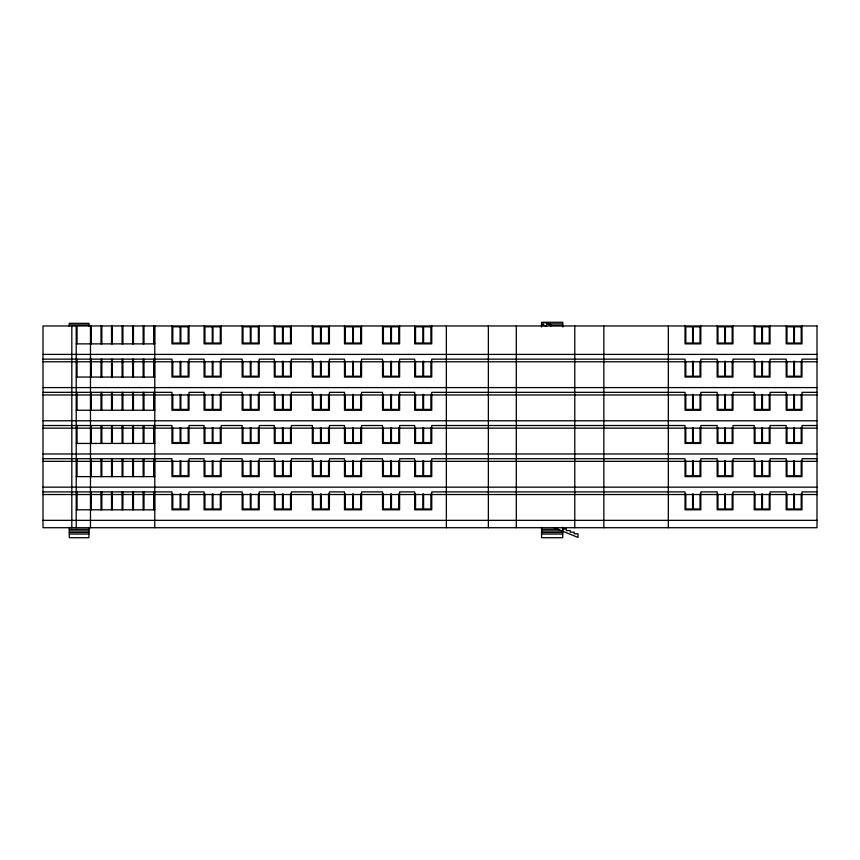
<?xml version="1.0" encoding="UTF-8"?>
<svg xmlns="http://www.w3.org/2000/svg" width="860" height="860" viewBox="0 0 860 860"><rect width="100%" height="100%" fill="white"/><g stroke="black" fill="none" stroke-linecap="round" stroke-linejoin="round"><path stroke-width="1.29" d="M546.852 323.854L562.752 323.854M69.305 324.908L88.924 324.908M541.553 325.435L544.197 325.435M549.497 325.435L562.752 325.435M76.218 343.871L154.8 343.871M43 354.406L817 354.406M43 359.147L154.52 359.147L154.52 377.056M154.778 359.147L171.957 359.147L171.957 377.056L189.017 377.056L189.017 359.147L204.1 359.147L204.1 377.056L221.16 377.056L221.16 359.147L242.154 359.147L242.154 377.056L259.215 377.056L259.215 359.147L274.297 359.147L274.297 377.056L291.357 377.056L291.357 359.147L312.341 359.147L312.341 377.056L329.412 377.056L329.412 359.147L344.484 359.147L344.484 377.056L361.555 377.056L361.555 359.147L382.539 359.147L382.539 377.056L399.61 377.056L399.61 359.147L414.681 359.147L414.681 377.056L431.752 377.056L431.752 359.147L685.022 359.147L685.022 377.056L700.825 377.056L700.825 359.147L717.165 359.147L717.165 377.056L732.967 377.056L732.967 359.147L754.231 359.147L754.231 377.056L770.033 377.056L770.033 359.147L786.191 359.147L786.191 377.056L801.993 377.056L801.993 359.147L817 359.147M43 361.781L817 361.781M76.218 377.056L154.8 377.056M43 387.591L817 387.591M43 392.332L154.52 392.332L154.52 410.241M154.778 392.332L171.957 392.332L171.957 410.241L189.017 410.241L189.017 392.332L204.1 392.332L204.1 410.241L221.16 410.241L221.16 392.332L242.154 392.332L242.154 410.241L259.215 410.241L259.215 392.332L274.297 392.332L274.297 410.241L291.357 410.241L291.357 392.332L312.341 392.332L312.341 410.241L329.412 410.241L329.412 392.332L344.484 392.332L344.484 410.241L361.555 410.241L361.555 392.332L382.539 392.332L382.539 410.241L399.61 410.241L399.61 392.332L414.681 392.332L414.681 410.241L431.752 410.241L431.752 392.332L685.022 392.332L685.022 410.241L700.825 410.241L700.825 392.332L717.165 392.332L717.165 410.241L732.967 410.241L732.967 392.332L754.231 392.332L754.231 410.241L770.033 410.241L770.033 392.332L786.191 392.332L786.191 410.241L801.993 410.241L801.993 392.332L817 392.332M43 394.966L817 394.966M76.218 410.241L154.8 410.241M43 420.776L817 420.776M43 425.517L154.52 425.517L154.52 443.438M154.778 425.517L171.957 425.517L171.957 443.438L189.017 443.438L189.017 425.517L204.1 425.517L204.1 443.438L221.16 443.438L221.16 425.517L242.154 425.517L242.154 443.438L259.215 443.438L259.215 425.517L274.297 425.517L274.297 443.438L291.357 443.438L291.357 425.517L312.341 425.517L312.341 443.438L329.412 443.438L329.412 425.517L344.484 425.517L344.484 443.438L361.555 443.438L361.555 425.517L382.539 425.517L382.539 443.438L399.61 443.438L399.61 425.517L414.681 425.517L414.681 443.438L431.752 443.438L431.752 425.517L685.022 425.517L685.022 443.438L700.825 443.438L700.825 425.517L717.165 425.517L717.165 443.438L732.967 443.438L732.967 425.517L754.231 425.517L754.231 443.438L770.033 443.438L770.033 425.517L786.191 425.517L786.191 443.438L801.993 443.438L801.993 425.517L817 425.517M43 428.151L817 428.151M76.218 443.438L154.8 443.438M43 453.972L817 453.972M43 458.713L154.52 458.713L154.52 476.623M154.778 458.713L171.957 458.713L171.957 476.623L189.017 476.623L189.017 458.713L204.1 458.713L204.1 476.623L221.16 476.623L221.16 458.713L242.154 458.713L242.154 476.623L259.215 476.623L259.215 458.713L274.297 458.713L274.297 476.623L291.357 476.623L291.357 458.713L312.341 458.713L312.341 476.623L329.412 476.623L329.412 458.713L344.484 458.713L344.484 476.623L361.555 476.623L361.555 458.713L382.539 458.713L382.539 476.623L399.61 476.623L399.61 458.713L414.681 458.713L414.681 476.623L431.752 476.623L431.752 458.713L685.022 458.713L685.022 476.623L700.825 476.623L700.825 458.713L717.165 458.713L717.165 476.623L732.967 476.623L732.967 458.713L754.231 458.713L754.231 476.623L770.033 476.623L770.033 458.713L786.191 458.713L786.191 476.623L801.993 476.623L801.993 458.713L817 458.713M43 461.347L817 461.347M76.218 476.623L154.8 476.623M43 487.158L817 487.158M43 491.898L154.52 491.898L154.52 509.808M154.778 491.898L171.957 491.898L171.957 509.808L189.017 509.808L189.017 491.898L204.1 491.898L204.1 509.808L221.16 509.808L221.16 491.898L242.154 491.898L242.154 509.808L259.215 509.808L259.215 491.898L274.297 491.898L274.297 509.808L291.357 509.808L291.357 491.898L312.341 491.898L312.341 509.808L329.412 509.808L329.412 491.898L344.484 491.898L344.484 509.808L361.555 509.808L361.555 491.898L382.539 491.898L382.539 509.808L399.61 509.808L399.61 491.898L414.681 491.898L414.681 509.808L431.752 509.808L431.752 491.898L685.022 491.898L685.022 509.808L700.825 509.808L700.825 491.898L717.165 491.898L717.165 509.808L732.967 509.808L732.967 491.898L754.231 491.898L754.231 509.808L770.033 509.808L770.033 491.898L786.191 491.898L786.191 509.808L801.993 509.808L801.993 491.898L817 491.898M43 494.532L817 494.532M76.218 509.808L154.8 509.808M43 520.343L817 520.343M69.305 529.298L88.924 529.298M541.553 529.298L558.774 529.298M69.305 530.878L88.924 530.878M541.553 530.878L562.752 530.878M69.305 532.458L88.924 532.458M541.553 532.458L562.752 532.458M69.305 534.038L88.924 534.038M541.553 534.038L562.752 534.038M546.67 326.381L543.058 324.908L543.058 322.801L546.938 322.801L546.938 324.381L550.83 324.381L550.83 325.962M553.915 527.653L578.038 537.457L578.038 533.77L574.147 533.77L574.147 532.189L570.266 532.189L570.266 530.609L566.375 530.609L566.375 529.029L562.494 529.029L562.494 527.449M801.993 325.962L801.993 343.871L786.191 343.871L786.191 325.962M801.208 361.243L801.208 376.218L794.446 376.218L794.446 361.243M801.208 394.428L801.208 409.403L794.446 409.403L794.446 394.428M801.208 427.613L801.208 442.588L794.446 442.588L794.446 427.613M801.208 460.799L801.208 475.773L794.446 475.773L794.446 460.799M801.208 493.984L801.208 508.959L794.446 508.959L794.446 493.984M793.748 361.243L793.748 376.218L786.986 376.218L786.986 361.243M793.748 394.428L793.748 409.403L786.986 409.403L786.986 394.428M793.748 427.613L793.748 442.588L786.986 442.588L786.986 427.613M793.748 460.799L793.748 475.773L786.986 475.773L786.986 460.799M793.748 493.984L793.748 508.959L786.986 508.959L786.986 493.984M770.033 325.962L770.033 343.871L754.231 343.871L754.231 325.962M769.238 361.243L769.238 376.218L762.476 376.218L762.476 361.243M769.238 394.428L769.238 409.403L762.476 409.403L762.476 394.428M769.238 427.613L769.238 442.588L762.476 442.588L762.476 427.613M769.238 460.799L769.238 475.773L762.476 475.773L762.476 460.799M769.238 493.984L769.238 508.959L762.476 508.959L762.476 493.984M761.788 361.243L761.788 376.218L755.026 376.218L755.026 361.243M761.788 394.428L761.788 409.403L755.026 409.403L755.026 394.428M761.788 427.613L761.788 442.588L755.026 442.588L755.026 427.613M761.788 460.799L761.788 475.773L755.026 475.773L755.026 460.799M761.788 493.984L761.788 508.959L755.026 508.959L755.026 493.984M732.967 325.962L732.967 343.871L717.165 343.871L717.165 325.962M732.183 361.243L732.183 376.218L725.41 376.218L725.41 361.243M732.183 394.428L732.183 409.403L725.41 409.403L725.41 394.428M732.183 427.613L732.183 442.588L725.41 442.588L725.41 427.613M732.183 460.799L732.183 475.773L725.41 475.773L725.41 460.799M732.183 493.984L732.183 508.959L725.41 508.959L725.41 493.984M724.722 361.243L724.722 376.218L717.96 376.218L717.96 361.243M724.722 394.428L724.722 409.403L717.96 409.403L717.96 394.428M724.722 427.613L724.722 442.588L717.96 442.588L717.96 427.613M724.722 460.799L724.722 475.773L717.96 475.773L717.96 460.799M724.722 493.984L724.722 508.959L717.96 508.959L717.96 493.984M700.825 325.962L700.825 343.871L685.022 343.871L685.022 325.962M700.029 361.243L700.029 376.218L693.267 376.218L693.267 361.243M700.029 394.428L700.029 409.403L693.267 409.403L693.267 394.428M700.029 427.613L700.029 442.588L693.267 442.588L693.267 427.613M700.029 460.799L700.029 475.773L693.267 475.773L693.267 460.799M700.029 493.984L700.029 508.959L693.267 508.959L693.267 493.984M692.579 361.243L692.579 376.218L685.818 376.218L685.818 361.243M692.579 394.428L692.579 409.403L685.818 409.403L685.818 394.428M692.579 427.613L692.579 442.588L685.818 442.588L685.818 427.613M692.579 460.799L692.579 475.773L685.818 475.773L685.818 460.799M692.579 493.984L692.579 508.959L685.818 508.959L685.818 493.984M668.327 325.962L668.327 527.717M603.86 325.962L603.86 527.717M574.781 325.962L574.781 527.717M562.752 326.972L562.752 322.274L541.553 322.274L541.553 326.972M562.752 527.373L562.752 537.726L541.553 537.726L541.553 527.373M516.312 325.962L516.312 527.717M488.362 325.962L488.362 527.717M446.362 325.962L446.362 527.717M431.752 325.962L431.752 343.871L414.681 343.871L414.681 325.962M430.892 361.243L430.892 376.218L423.593 376.218L423.593 361.243M430.892 394.428L430.892 409.403L423.593 409.403L423.593 394.428M430.892 427.613L430.892 442.588L423.593 442.588L423.593 427.613M430.892 460.799L430.892 475.773L423.593 475.773L423.593 460.799M430.892 493.984L430.892 508.959L423.593 508.959L423.593 493.984M422.84 361.243L422.84 376.218L415.541 376.218L415.541 361.243M422.84 394.428L422.84 409.403L415.541 409.403L415.541 394.428M422.84 427.613L422.84 442.588L415.541 442.588L415.541 427.613M422.84 460.799L422.84 475.773L415.541 475.773L415.541 460.799M422.84 493.984L422.84 508.959L415.541 508.959L415.541 493.984M399.61 325.962L399.61 343.871L382.539 343.871L382.539 325.962M398.75 361.243L398.75 376.218L391.45 376.218L391.45 361.243M398.75 394.428L398.75 409.403L391.45 409.403L391.45 394.428M398.75 427.613L398.75 442.588L391.45 442.588L391.45 427.613M398.75 460.799L398.75 475.773L391.45 475.773L391.45 460.799M398.75 493.984L398.75 508.959L391.45 508.959L391.45 493.984M390.698 361.243L390.698 376.218L383.399 376.218L383.399 361.243M390.698 394.428L390.698 409.403L383.399 409.403L383.399 394.428M390.698 427.613L390.698 442.588L383.399 442.588L383.399 427.613M390.698 460.799L390.698 475.773L383.399 475.773L383.399 460.799M390.698 493.984L390.698 508.959L383.399 508.959L383.399 493.984M361.555 325.962L361.555 343.871L344.484 343.871L344.484 325.962M360.695 361.243L360.695 376.218L353.395 376.218L353.395 361.243M360.695 394.428L360.695 409.403L353.395 409.403L353.395 394.428M360.695 427.613L360.695 442.588L353.395 442.588L353.395 427.613M360.695 460.799L360.695 475.773L353.395 475.773L353.395 460.799M360.695 493.984L360.695 508.959L353.395 508.959L353.395 493.984M352.643 361.243L352.643 376.218L345.344 376.218L345.344 361.243M352.643 394.428L352.643 409.403L345.344 409.403L345.344 394.428M352.643 427.613L352.643 442.588L345.344 442.588L345.344 427.613M352.643 460.799L352.643 475.773L345.344 475.773L345.344 460.799M352.643 493.984L352.643 508.959L345.344 508.959L345.344 493.984M329.412 325.962L329.412 343.871L312.341 343.871L312.341 325.962M328.552 361.243L328.552 376.218L321.253 376.218L321.253 361.243M328.552 394.428L328.552 409.403L321.253 409.403L321.253 394.428M328.552 427.613L328.552 442.588L321.253 442.588L321.253 427.613M328.552 460.799L328.552 475.773L321.253 475.773L321.253 460.799M328.552 493.984L328.552 508.959L321.253 508.959L321.253 493.984M320.5 361.243L320.5 376.218L313.201 376.218L313.201 361.243M320.5 394.428L320.5 409.403L313.201 409.403L313.201 394.428M320.5 427.613L320.5 442.588L313.201 442.588L313.201 427.613M320.5 460.799L320.5 475.773L313.201 475.773L313.201 460.799M320.5 493.984L320.5 508.959L313.201 508.959L313.201 493.984M291.357 325.962L291.357 343.871L274.297 343.871L274.297 325.962M290.508 361.243L290.508 376.218L283.198 376.218L283.198 361.243M290.508 394.428L290.508 409.403L283.198 409.403L283.198 394.428M290.508 427.613L290.508 442.588L283.198 442.588L283.198 427.613M290.508 460.799L290.508 475.773L283.198 475.773L283.198 460.799M290.508 493.984L290.508 508.959L283.198 508.959L283.198 493.984M282.456 361.243L282.456 376.218L275.146 376.218L275.146 361.243M282.456 394.428L282.456 409.403L275.146 409.403L275.146 394.428M282.456 427.613L282.456 442.588L275.146 442.588L275.146 427.613M282.456 460.799L282.456 475.773L275.146 475.773L275.146 460.799M282.456 493.984L282.456 508.959L275.146 508.959L275.146 493.984M259.215 325.962L259.215 343.871L242.154 343.871L242.154 325.962M258.365 361.243L258.365 376.218L251.055 376.218L251.055 361.243M258.365 394.428L258.365 409.403L251.055 409.403L251.055 394.428M258.365 427.613L258.365 442.588L251.055 442.588L251.055 427.613M258.365 460.799L258.365 475.773L251.055 475.773L251.055 460.799M258.365 493.984L258.365 508.959L251.055 508.959L251.055 493.984M250.314 361.243L250.314 376.218L243.004 376.218L243.004 361.243M250.314 394.428L250.314 409.403L243.004 409.403L243.004 394.428M250.314 427.613L250.314 442.588L243.004 442.588L243.004 427.613M250.314 460.799L250.314 475.773L243.004 475.773L243.004 460.799M250.314 493.984L250.314 508.959L243.004 508.959L243.004 493.984M221.16 325.962L221.16 343.871L204.1 343.871L204.1 325.962M220.31 361.243L220.31 376.218L213 376.218L213 361.243M220.31 394.428L220.31 409.403L213 409.403L213 394.428M220.31 427.613L220.31 442.588L213 442.588L213 427.613M220.31 460.799L220.31 475.773L213 475.773L213 460.799M220.31 493.984L220.31 508.959L213 508.959L213 493.984M212.259 361.243L212.259 376.218L204.949 376.218L204.949 361.243M212.259 394.428L212.259 409.403L204.949 409.403L204.949 394.428M212.259 427.613L212.259 442.588L204.949 442.588L204.949 427.613M212.259 460.799L212.259 475.773L204.949 475.773L204.949 460.799M212.259 493.984L212.259 508.959L204.949 508.959L204.949 493.984M189.017 325.962L189.017 343.871L171.957 343.871L171.957 325.962M188.168 361.243L188.168 376.218L180.858 376.218L180.858 361.243M188.168 394.428L188.168 409.403L180.858 409.403L180.858 394.428M188.168 427.613L188.168 442.588L180.858 442.588L180.858 427.613M188.168 460.799L188.168 475.773L180.858 475.773L180.858 460.799M188.168 493.984L188.168 508.959L180.858 508.959L180.858 493.984M180.116 361.243L180.116 376.218L172.806 376.218L172.806 361.243M180.116 394.428L180.116 409.403L172.806 409.403L172.806 394.428M180.116 427.613L180.116 442.588L172.806 442.588L172.806 427.613M180.116 460.799L180.116 475.773L172.806 475.773L172.806 460.799M180.116 493.984L180.116 508.959L172.806 508.959L172.806 493.984M154.778 325.962L154.778 527.717M154.52 325.962L154.52 343.871M153.682 325.962L153.682 343.871M153.682 359.147L153.682 377.056M153.682 392.332L153.682 410.241M153.682 425.517L153.682 443.438M153.682 458.713L153.682 476.623M153.682 491.898L153.682 509.808M143.986 325.962L143.986 343.871M143.986 359.147L143.986 377.056M143.986 392.332L143.986 410.241M143.986 425.517L143.986 443.438M143.986 458.713L143.986 476.623M143.986 491.898L143.986 509.808M143.147 325.962L143.147 343.871M143.147 359.147L143.147 377.056M143.147 392.332L143.147 410.241M143.147 425.517L143.147 443.438M143.147 458.713L143.147 476.623M143.147 491.898L143.147 509.808M133.451 325.962L133.451 343.871M133.451 359.147L133.451 377.056M133.451 392.332L133.451 410.241M133.451 425.517L133.451 443.438M133.451 458.713L133.451 476.623M133.451 491.898L133.451 509.808M132.612 325.962L132.612 343.871M132.612 359.147L132.612 377.056M132.612 392.332L132.612 410.241M132.612 425.517L132.612 443.438M132.612 458.713L132.612 476.623M132.612 491.898L132.612 509.808M122.915 325.962L122.915 343.871M122.915 359.147L122.915 377.056M122.915 392.332L122.915 410.241M122.915 425.517L122.915 443.438M122.915 458.713L122.915 476.623M122.915 491.898L122.915 509.808M122.077 325.962L122.077 343.871M122.077 359.147L122.077 377.056M122.077 392.332L122.077 410.241M122.077 425.517L122.077 443.438M122.077 458.713L122.077 476.623M122.077 491.898L122.077 509.808M112.38 325.962L112.38 343.871M112.38 359.147L112.38 377.056M112.38 392.332L112.38 410.241M112.38 425.517L112.38 443.438M112.38 458.713L112.38 476.623M112.38 491.898L112.38 509.808M111.542 325.962L111.542 343.871M111.542 359.147L111.542 377.056M111.542 392.332L111.542 410.241M111.542 425.517L111.542 443.438M111.542 458.713L111.542 476.623M111.542 491.898L111.542 509.808M101.845 325.962L101.845 343.871M101.845 359.147L101.845 377.056M101.845 392.332L101.845 410.241M101.845 425.517L101.845 443.438M101.845 458.713L101.845 476.623M101.845 491.898L101.845 509.808M101.007 325.962L101.007 343.871M101.007 359.147L101.007 377.056M101.007 392.332L101.007 410.241M101.007 425.517L101.007 443.438M101.007 458.713L101.007 476.623M101.007 491.898L101.007 509.808M91.31 325.962L91.31 343.871M91.31 359.147L91.31 377.056M91.31 392.332L91.31 410.241M91.31 425.517L91.31 443.438M91.31 458.713L91.31 476.623M91.31 491.898L91.31 509.808M90.472 325.962L90.472 527.717M88.924 326.488L88.924 323.328L69.305 323.328L69.305 326.488M88.924 527.373L88.924 537.726L69.305 537.726L69.305 527.373M77.056 325.962L77.056 343.871M77.056 359.147L77.056 377.056M77.056 392.332L77.056 410.241M77.056 425.517L77.056 443.438M77.056 458.713L77.056 476.623M77.056 491.898L77.056 509.808M76.218 325.962L76.218 527.717M71.821 325.962L71.821 527.717M817 325.962L43 325.962L43 527.717L817 527.717L817 325.962M180.116 326.811L172.806 326.811L172.806 343.033L180.116 343.033L180.116 326.811M188.168 326.811L180.858 326.811L180.858 343.033L188.168 343.033L188.168 326.811M212.259 326.811L204.949 326.811L204.949 343.033L212.259 343.033L212.259 326.811M220.31 326.811L213 326.811L213 343.033L220.31 343.033L220.31 326.811M250.314 326.811L243.004 326.811L243.004 343.033L250.314 343.033L250.314 326.811M258.365 326.811L251.055 326.811L251.055 343.033L258.365 343.033L258.365 326.811M282.456 326.811L275.146 326.811L275.146 343.033L282.456 343.033L282.456 326.811M290.508 326.811L283.198 326.811L283.198 343.033L290.508 343.033L290.508 326.811M320.5 326.811L313.201 326.811L313.201 343.033L320.5 343.033L320.5 326.811M328.552 326.811L321.253 326.811L321.253 343.033L328.552 343.033L328.552 326.811M352.643 326.811L345.344 326.811L345.344 343.033L352.643 343.033L352.643 326.811M360.695 326.811L353.395 326.811L353.395 343.033L360.695 343.033L360.695 326.811M390.698 326.811L383.399 326.811L383.399 343.033L390.698 343.033L390.698 326.811M398.75 326.811L391.45 326.811L391.45 343.033L398.75 343.033L398.75 326.811M422.84 326.811L415.541 326.811L415.541 343.033L422.84 343.033L422.84 326.811M430.892 326.811L423.593 326.811L423.593 343.033L430.892 343.033L430.892 326.811M692.579 326.811L685.818 326.811L685.818 343.033L692.579 343.033L692.579 326.811M700.029 326.811L693.267 326.811L693.267 343.033L700.029 343.033L700.029 326.811M724.722 326.811L717.96 326.811L717.96 343.033L724.722 343.033L724.722 326.811M732.183 326.811L725.41 326.811L725.41 343.033L732.183 343.033L732.183 326.811M761.788 326.811L755.026 326.811L755.026 343.033L761.788 343.033L761.788 326.811M769.238 326.811L762.476 326.811L762.476 343.033L769.238 343.033L769.238 326.811M793.748 326.811L786.986 326.811L786.986 343.033L793.748 343.033L793.748 326.811M801.208 326.811L794.446 326.811L794.446 343.033L801.208 343.033L801.208 326.811"/></g></svg>
